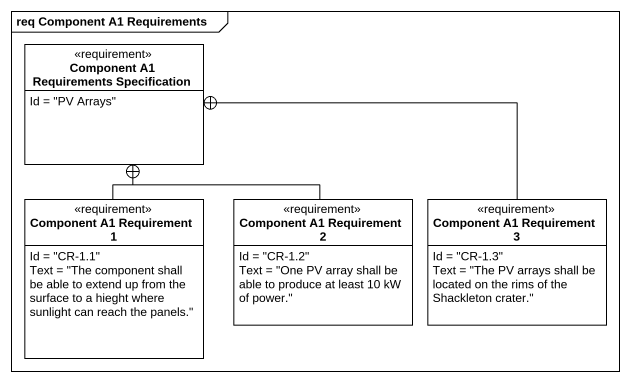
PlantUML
@startuml
mainframe req Component A1 Requirements
hide circle
hide empty members
class "Component A1 Requirements Specification" as Component_A1_Requirements <<requirement>> {
  Id = "PV Arrays"
}
class "Component A1 Requirement 1" as Component_A1_Requirement_1 <<requirement>> {
  Id = "CR-1.1"
  Text = "The component shall be able to extend up from the surface to a hieght where sunlight can reach the panels."
}
class "Component A1 Requirement 2" as Component_A1_Requirement_2 <<requirement>> {
  Id = "CR-1.2"
  Text = "One PV array shall be able to produce at least 10 kW of power."
}
class "Component A1 Requirement 3" as Component_A1_Requirement_3 <<requirement>> {
  Id = "CR-1.3"
  Text = "The PV arrays shall be located on the rims of the Shackleton crater."
}
Component_A1_Requirement_1 -up-+ Component_A1_Requirements
Component_A1_Requirement_2 -up-+ Component_A1_Requirements
Component_A1_Requirement_3 -left-+ Component_A1_Requirements
@enduml
